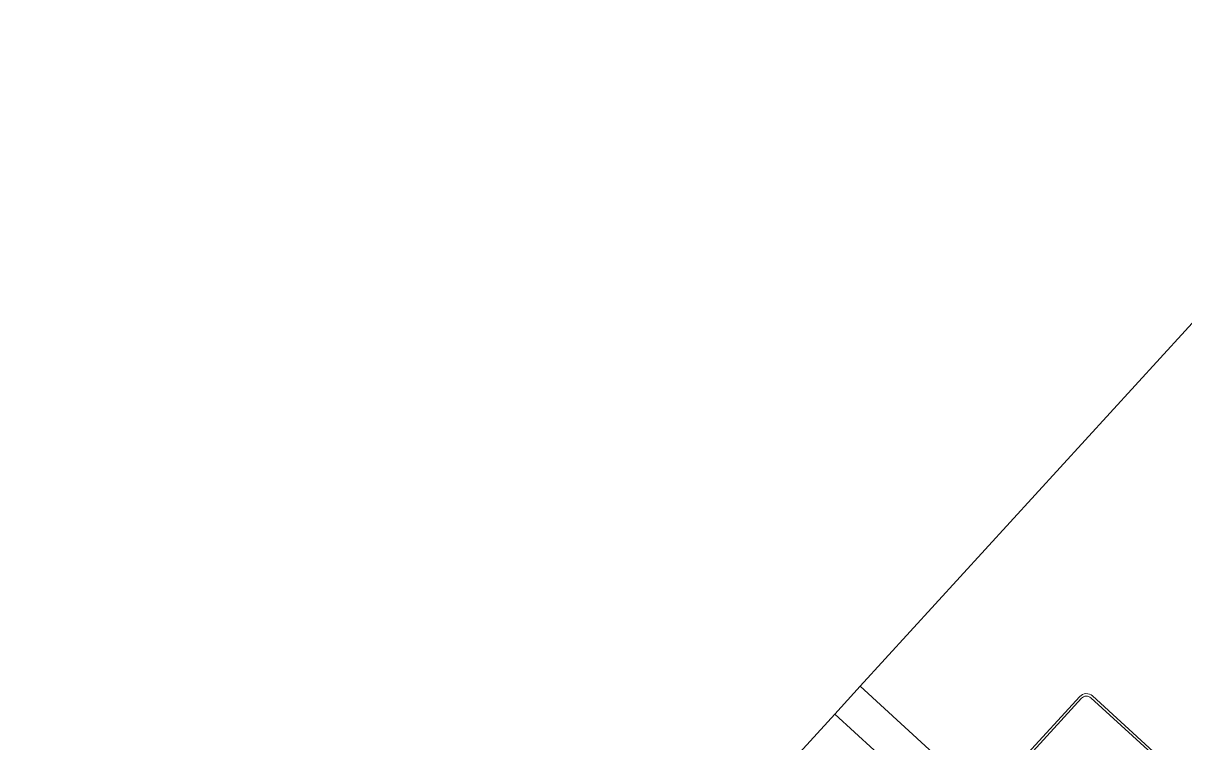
# Model space of a CAD drawing. Header units: metres. Extents: x 750 to 3116, y -341 to 1465.
# Drawn here: x 1562.128 to 1563.844, y 767.676 to 768.739 of the extents above; entities that cross this region are included whole.
import ezdxf

# ---------------------------------------------------------------- set-up
doc = ezdxf.new("R2010")
doc.units = ezdxf.units.M
doc.layers.add('Furniture', color=44, linetype='Continuous', lineweight=5)

# ---------------------------------------------------------------- blocks, each defined once
blk = doc.blocks.new('selves')
at = {"layer": 'Furniture'}
for p, q in [((11493430.3564, 4446030.1409), (11493430.3564, 4446031.9185)), ((11493430.7938, 4446030.1409), (11493430.3564, 4446030.1409)), ((11493430.3564, 4446030.0854), (11493430.3564, 4446030.1409)), ((11493430.3564, 4446030.1409), (11493430.7938, 4446030.1409)), ((11493430.3564, 4446028.3078), (11493430.3564, 4446030.0854)), ((11493430.3564, 4446030.0854), (11493430.7938, 4446030.0854)), ((11493430.7938, 4446030.0854), (11493430.3564, 4446030.0854))]:
    blk.add_line(p, q, dxfattribs=at)
at = {"layer": 'Furniture', "color": 4}
for points in [[(11493430.6193, 4446030.3618, 0.414214), (11493430.606, 4446030.3484), (11493430.606, 4446030.2271, 0.414214), (11493430.6193, 4446030.2138), (11493430.7406, 4446030.2138, 0.414214), (11493430.754, 4446030.2271), (11493430.754, 4446030.3484, 0.414214), (11493430.7406, 4446030.3618)], [(11493430.6193, 4446030.3581, 0.414214), (11493430.6096, 4446030.3484), (11493430.6096, 4446030.2271, 0.414214), (11493430.6193, 4446030.2174), (11493430.7406, 4446030.2174, 0.414214), (11493430.7503, 4446030.2271), (11493430.7503, 4446030.3484, 0.414214), (11493430.7406, 4446030.3581)]]:
    blk.add_lwpolyline(points, format="xyb", close=True, dxfattribs=at)

msp = doc.modelspace()

# ---------------------------------------------------------------- block references
at = {"layer": 'Furniture', "rotation": 317.5821484389718}
msp.add_blockref('selves', (-11482398.1155, 4471198.8464), dxfattribs=at)

doc.saveas('drawing.dxf')
